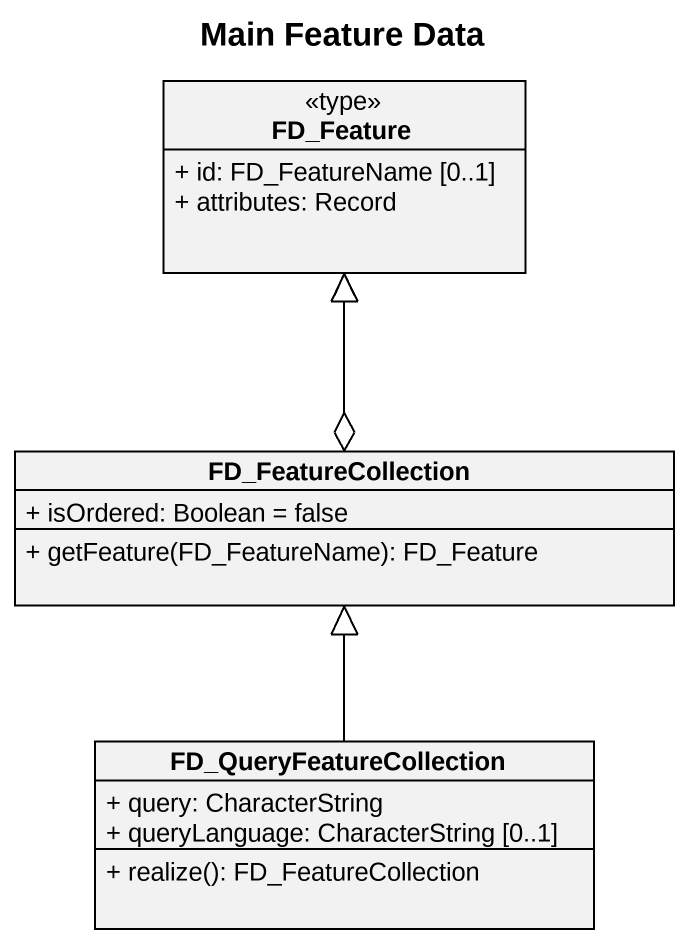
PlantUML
@startuml
title Main Feature Data
hide circle
hide empty members
skinparam classAttributeIconSize 0
class FD_Feature <<type>> {
  + id: FD_FeatureName [0..1]
  + attributes: Record
}
class FD_FeatureCollection {
  + isOrdered: Boolean = false
  + getFeature(FD_FeatureName): FD_Feature
}
class FD_QueryFeatureCollection {
  + query: CharacterString
  + queryLanguage: CharacterString [0..1]
  + realize(): FD_FeatureCollection
}
FD_FeatureCollection .up.|> FD_Feature
FD_FeatureCollection o-up-> FD_Feature
FD_QueryFeatureCollection -up-|> FD_FeatureCollection
@enduml
